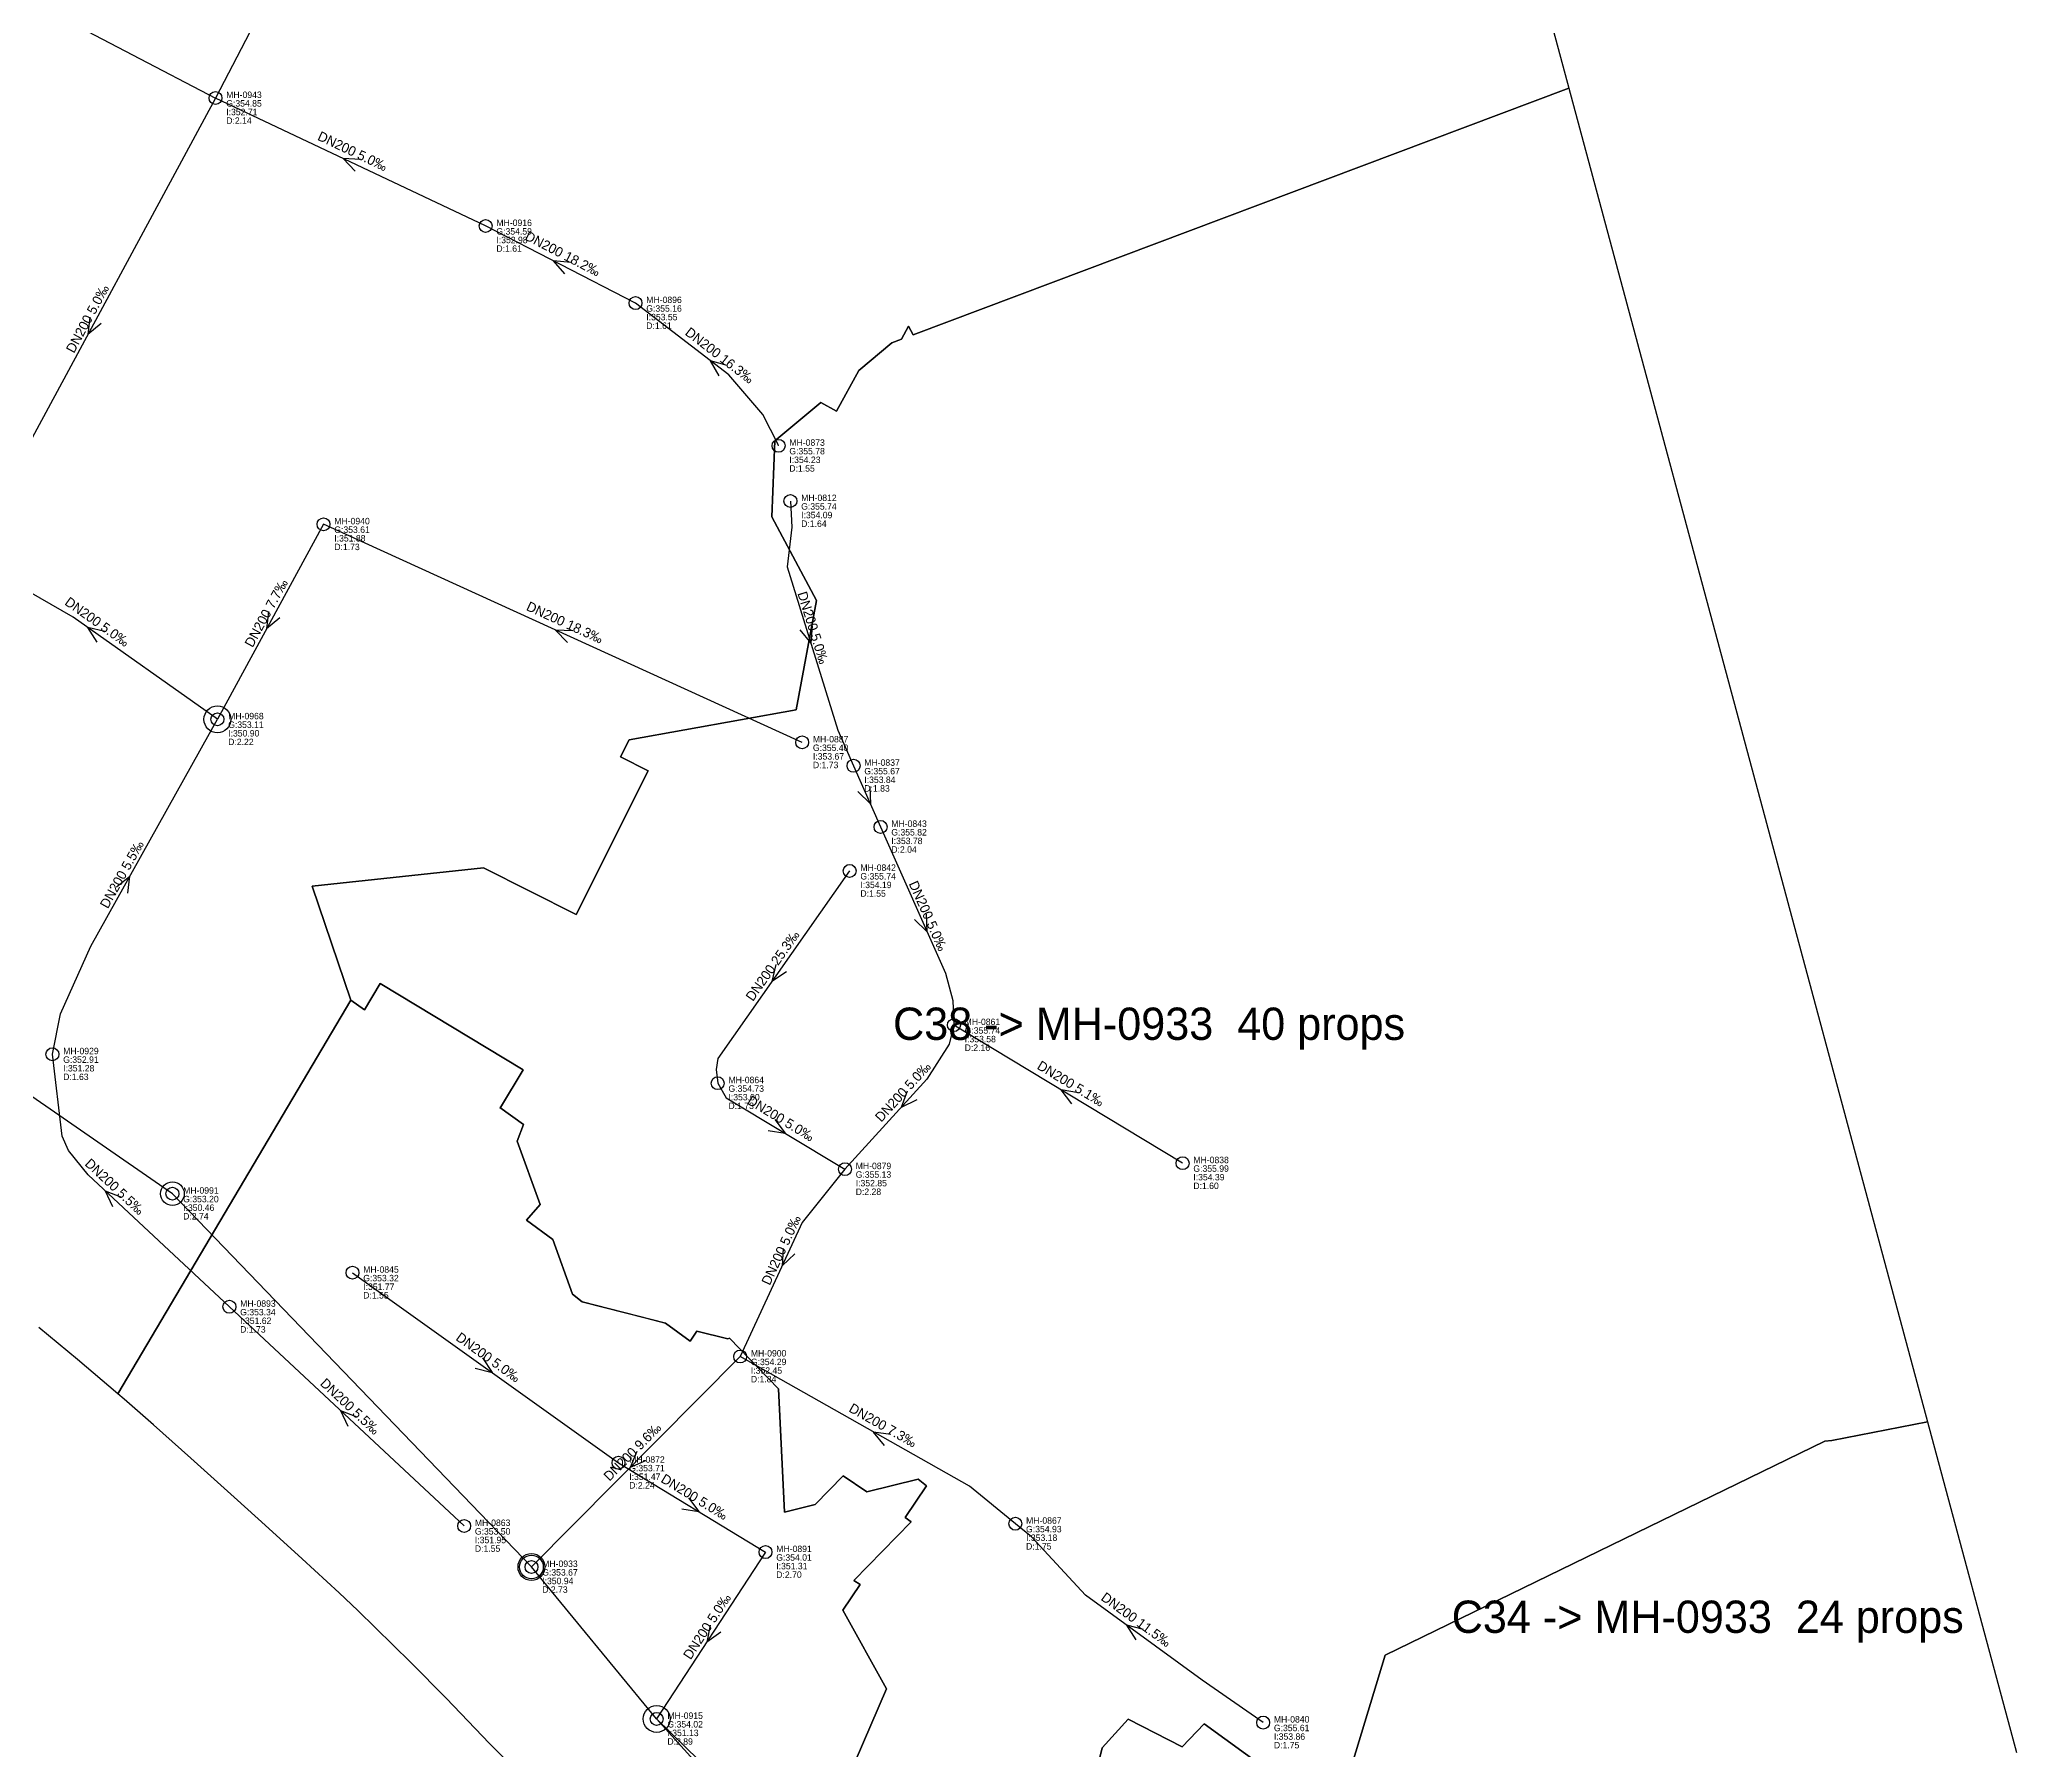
# Model space of a CAD drawing. Header units: metres. Extents: x 449148 to 451990, y 2566737 to 2570847.
# Drawn here: x 451020.5 to 451388.1, y 2567073.6 to 2567391.6 of the extents above; entities that cross this region are included whole.
import ezdxf
from ezdxf.enums import TextEntityAlignment as Align

# ---------------------------------------------------------------- set-up
doc = ezdxf.new("R2010")
doc.units = ezdxf.units.M
for name, color, linetype in [('SEW-CATCHMENT', 4, 'Continuous'), ('SEW-CATCHMENT-LABEL', 4, 'Continuous'), ('SEW-DROP', 6, 'Continuous'), ('SEW-LABEL', 2, 'Continuous'), ('SEW-MAIN-PIPE', 5, 'Continuous'), ('SEW-MH', 7, 'Continuous'), ('SEW-MH-LABEL', 8, 'Continuous'), ('SEW-PIPE-DN200', 3, 'Continuous'), ('SEW-TRUNK-MH', 7, 'Continuous')]:
    doc.layers.add(name, color=color, linetype=linetype)

msp = doc.modelspace()

# ---------------------------------------------------------------- linework, layer by layer
at = {"layer": 'SEW-CATCHMENT'}
for points in [[(451207.65, 2567743.81), (451304.87, 2567382.58), (451182.99, 2567336.74), (451182.12, 2567338.36), (451180.8, 2567335.92), (451179.03, 2567335.25), (451172.86, 2567330.09), (451168.7, 2567322.55), (451165.78, 2567324.16), (451157.24, 2567317.01), (451156.71, 2567302.93), (451165.01, 2567287.36), (451161.19, 2567267.01), (451130.14, 2567261.44), (451128.56, 2567258.29), (451133.7, 2567255.7), (451120.32, 2567229), (451103.07, 2567237.64), (451071.23, 2567234.27), (451078.43, 2567213.07), (451035.12, 2567139.86), (451027.59, 2567146.28), (451020.41, 2567152.21)], [(451152.01, 2567024.73), (451178, 2567085.07), (451169.88, 2567099.67), (451173.09, 2567104.43), (451171.97, 2567105.19), (451177.29, 2567110.65), (451177.29, 2567110.65), (451182.61, 2567116.11), (451181.48, 2567116.87), (451185.47, 2567122.78), (451183.9, 2567124.05), (451174.35, 2567121.68), (451169.97, 2567124.63), (451164.78, 2567119.3), (451159.08, 2567117.89), (451157.91, 2567140.8), (451148.8, 2567150.22), (451148.5, 2567150.1), (451142.74, 2567151.56), (451141.49, 2567149.66), (451136.94, 2567153.03), (451121.42, 2567156.97), (451119.61, 2567158.42), (451115.96, 2567168.55), (451111.09, 2567172.15), (451113.6, 2567175.1), (451109.36, 2567186.84), (451110.54, 2567189.93), (451106.15, 2567193.09), (451106.23, 2567193.14), (451110.44, 2567200.11), (451083.9, 2567216.13), (451080.95, 2567211.25), (451078.43, 2567213.07), (451071.23, 2567234.27), (451103.07, 2567237.64), (451120.32, 2567229), (451133.7, 2567255.7), (451128.56, 2567258.29), (451130.14, 2567261.44), (451161.19, 2567267.01), (451165.01, 2567287.36), (451156.71, 2567302.93), (451157.24, 2567317.01), (451165.78, 2567324.16), (451168.7, 2567322.55), (451172.86, 2567330.09), (451179.03, 2567335.25), (451180.8, 2567335.92), (451182.12, 2567338.36), (451182.99, 2567336.74), (451304.87, 2567382.58), (451371.59, 2567134.66), (451353.81, 2567131.21), (451352.47, 2567131.08), (451270.74, 2567091.29), (451263.15, 2567066.43)], [(451106.91, 2567072.14), (451104.21, 2567074.9), (451101.53, 2567077.67), (451098.86, 2567080.47), (451096.17, 2567083.3), (451089.55, 2567089.92), (451079.7, 2567099.61), (451076.22, 2567102.91), (451069.39, 2567109.24), (451062.49, 2567115.49), (451057.33, 2567120.13), (451048.65, 2567127.94), (451041.7, 2567134.13), (451036.25, 2567138.9), (451035.12, 2567139.86), (451078.43, 2567213.07), (451080.95, 2567211.25), (451083.9, 2567216.13), (451110.44, 2567200.11), (451110.44, 2567200.11), (451106.23, 2567193.14), (451106.15, 2567193.09), (451106.15, 2567193.09), (451110.54, 2567189.93), (451109.36, 2567186.84), (451113.6, 2567175.1), (451111.09, 2567172.15), (451115.96, 2567168.55), (451119.61, 2567158.42), (451121.42, 2567156.97), (451133.13, 2567154), (451136.94, 2567153.03), (451141.49, 2567149.66), (451142.74, 2567151.56), (451148.5, 2567150.1), (451148.8, 2567150.22), (451157.91, 2567140.8), (451159.08, 2567117.89), (451164.78, 2567119.3), (451164.78, 2567119.3), (451169.97, 2567124.63), (451174.35, 2567121.68), (451174.35, 2567121.68), (451183.9, 2567124.05), (451185.47, 2567122.78), (451181.48, 2567116.87), (451182.61, 2567116.11), (451177.29, 2567110.65), (451177.29, 2567110.65), (451177.29, 2567110.65), (451171.97, 2567105.19), (451173.09, 2567104.43), (451169.88, 2567099.67), (451178, 2567085.07), (451152.01, 2567024.73)], [(451263.15, 2567066.43), (451270.74, 2567091.29), (451352.47, 2567131.08), (451353.81, 2567131.21), (451371.59, 2567134.66), (451388.12, 2567073.23)], [(451215.49, 2567063.64), (451218.09, 2567074.1), (451222.95, 2567079.42), (451232.96, 2567074.26), (451237.05, 2567078.56), (451252.43, 2567067.38)], [(451252.43, 2567067.38), (451237.05, 2567078.56), (451232.96, 2567074.26), (451222.95, 2567079.42), (451218.09, 2567074.1), (451215.49, 2567063.64)]]:
    msp.add_lwpolyline(points, dxfattribs=at)
at = {"layer": 'SEW-DROP'}
for centre in [(451053.61, 2567265.27), (451112, 2567107.7), (451135.28, 2567079.46)]:
    msp.add_circle(centre, 2.5, dxfattribs=at)
at = {"layer": 'SEW-LABEL'}
for p, q in [((451079.21, 2567367.14), (451077.01, 2567369.51)), ((451080.23, 2567369.31), (451077.01, 2567369.51)), ((451118.2, 2567348.05), (451116.08, 2567350.49)), ((451119.3, 2567350.19), (451116.08, 2567350.49)), ((451029.9, 2567340.01), (451029.53, 2567336.8)), ((451032.01, 2567338.87), (451029.53, 2567336.8)), ((451146.9, 2567329.14), (451145.26, 2567331.92)), ((451148.37, 2567331.04), (451145.26, 2567331.92)), ((451031.27, 2567279.62), (451029.52, 2567282.33)), ((451032.66, 2567281.58), (451029.52, 2567282.33)), ((451063.13, 2567285.29), (451062.75, 2567282.08)), ((451065.24, 2567284.14), (451062.75, 2567282.08)), ((451118.7, 2567279.54), (451116.47, 2567281.87)), ((451119.7, 2567281.72), (451116.47, 2567281.87)), ((451161.91, 2567281.92), (451163.94, 2567279.41)), ((451164.2, 2567282.63), (451163.94, 2567279.41)), ((451174.89, 2567252.81), (451175.01, 2567249.58)), ((451172.7, 2567251.84), (451175.01, 2567249.58)), ((451034.84, 2567234.1), (451037.35, 2567236.13)), ((451036.93, 2567232.93), (451037.35, 2567236.13)), ((451183.23, 2567228.06), (451185.54, 2567225.8)), ((451185.42, 2567229.03), (451185.54, 2567225.8)), ((451157.44, 2567219.68), (451156.7, 2567216.53)), ((451159.4, 2567218.3), (451156.7, 2567216.53)), ((451181.85, 2567196.14), (451180.72, 2567193.11)), ((451183.63, 2567194.52), (451180.72, 2567193.11)), ((451212.47, 2567193.79), (451210.52, 2567196.37)), ((451213.71, 2567195.85), (451210.52, 2567196.37)), ((451157.25, 2567190.9), (451159.2, 2567188.32)), ((451156.01, 2567188.84), (451159.2, 2567188.32)), ((451034.19, 2567174.64), (451032.81, 2567177.56)), ((451035.82, 2567176.39), (451032.81, 2567177.56)), ((451158.78, 2567166.91), (451158.61, 2567163.68)), ((451160.96, 2567165.9), (451158.61, 2567163.68)), ((451102.92, 2567146.59), (451104.67, 2567143.87)), ((451101.53, 2567144.63), (451104.67, 2567143.87)), ((451077.93, 2567133.79), (451076.56, 2567136.72)), ((451079.57, 2567135.55), (451076.56, 2567136.72)), ((451177.63, 2567130.27), (451175.61, 2567132.79)), ((451178.81, 2567132.35), (451175.61, 2567132.79)), ((451131.6, 2567129.17), (451130.34, 2567126.19)), ((451133.31, 2567127.48), (451130.34, 2567126.19)), ((451141.19, 2567120.58), (451143.13, 2567117.99)), ((451139.94, 2567118.53), (451143.13, 2567117.99)), ((451145.21, 2567096.87), (451144.58, 2567093.7)), ((451147.22, 2567095.56), (451144.58, 2567093.7)), ((451224.42, 2567094.14), (451222.7, 2567096.87)), ((451225.83, 2567096.08), (451222.7, 2567096.87))]:
    msp.add_line(p, q, dxfattribs=at)
at = {"layer": 'SEW-MAIN-PIPE'}
for points in [[(451045.24, 2567177.09), (450966.09, 2567231.78)], [(451112, 2567107.7), (451045.24, 2567177.09)], [(451135.28, 2567079.46), (451112, 2567107.7)], [(451187.79, 2567028.14), (451135.28, 2567079.46)]]:
    msp.add_lwpolyline(points, dxfattribs=at)
at = {"layer": 'SEW-MH'}
for centre in [(451053.25, 2567380.76), (451103.48, 2567356.97), (451131.35, 2567342.64), (451157.95, 2567316.11), (451160.15, 2567305.84), (451073.34, 2567301.52), (451053.61, 2567265.27), (451162.33, 2567260.98), (451171.89, 2567256.63), (451176.91, 2567245.27), (451171.16, 2567237.09), (451190.55, 2567208.43), (451022.93, 2567203.01), (451146.63, 2567197.63), (451170.29, 2567181.65), (451233.07, 2567182.76), (451045.24, 2567177.09), (451078.72, 2567162.4), (451055.84, 2567156.07), (451150.8, 2567146.82), (451128.18, 2567127.08), (451099.48, 2567115.32), (451201.97, 2567115.74), (451155.52, 2567110.47), (451112, 2567107.7), (451135.28, 2567079.46), (451248.05, 2567078.78)]:
    msp.add_circle(centre, 1.2, dxfattribs=at)
at = {"layer": 'SEW-PIPE-DN200'}
for points in [[(451076.34, 2567425.23), (451053.25, 2567380.76)], [(450999.63, 2567410.14), (451022.36, 2567396.87), (451053.25, 2567380.76)], [(451053.25, 2567380.76), (451016.26, 2567312.21), (451006.69, 2567295.78)], [(451103.48, 2567356.97), (451053.25, 2567380.76)], [(451131.35, 2567342.64), (451131.35, 2567342.64), (451103.48, 2567356.97)], [(451157.95, 2567316.11), (451157.88, 2567316.37), (451155.03, 2567321.92), (451148.68, 2567329.29), (451131.35, 2567342.64)], [(451160.15, 2567305.84), (451160.42, 2567300.96), (451159.53, 2567293.61), (451168.97, 2567263.24), (451171.89, 2567256.63)], [(451073.34, 2567301.52), (451053.61, 2567265.27)], [(451162.33, 2567260.98), (451073.34, 2567301.52)], [(451053.61, 2567265.27), (451026.81, 2567284.25), (451006.69, 2567295.78)], [(451022.93, 2567203.01), (451024.42, 2567210.5), (451030.07, 2567223.09), (451053.61, 2567265.27), (451053.61, 2567265.27)], [(451171.89, 2567256.63), (451176.91, 2567245.27)], [(451176.91, 2567245.27), (451188.97, 2567218.08), (451190.37, 2567213.03), (451190.55, 2567208.43)], [(451171.16, 2567237.09), (451146.63, 2567202.23), (451146.32, 2567200.17), (451146.63, 2567197.63), (451146.63, 2567197.63)], [(451190.55, 2567208.43), (451189.69, 2567204.89), (451185.49, 2567198.35), (451170.29, 2567181.65)], [(451233.07, 2567182.76), (451190.55, 2567208.43)], [(451055.84, 2567156.07), (451029.56, 2567180.6), (451025.89, 2567185.12), (451024.77, 2567187.78), (451022.93, 2567203.01), (451022.93, 2567203.01)], [(451146.63, 2567197.63), (451148.22, 2567194.93), (451170.29, 2567181.65)], [(451170.29, 2567181.65), (451162.36, 2567171.76), (451150.8, 2567146.82)], [(451078.72, 2567162.4), (451128.18, 2567127.08)], [(451099.48, 2567115.32), (451055.84, 2567156.07)], [(451150.8, 2567146.82), (451112, 2567107.7)], [(451201.97, 2567115.74), (451193.44, 2567122.7), (451150.8, 2567146.82), (451150.8, 2567146.82)], [(451128.18, 2567127.08), (451155.52, 2567110.47)], [(451248.05, 2567078.78), (451236.73, 2567086.68), (451215, 2567102.46), (451204.95, 2567113.31), (451201.97, 2567115.74)], [(451155.52, 2567110.47), (451135.28, 2567079.46)], [(451203.05, 2567012.48), (451183.67, 2567027.58), (451172.37, 2567038.33), (451135.28, 2567079.46)]]:
    msp.add_lwpolyline(points, dxfattribs=at)
at = {"layer": 'SEW-TRUNK-MH'}
for centre in [(451045.24, 2567177.09), (451112, 2567107.7)]:
    msp.add_circle(centre, 2.2, dxfattribs=at)

# ---------------------------------------------------------------- texts
at = {"layer": 'SEW-CATCHMENT-LABEL'}
for s, p in [('C38 -> MH-0933  40 props', (451226.84, 2567205.68)), ('C34 -> MH-0933  24 props', (451330.71, 2567095.45))]:
    msp.add_text(s, height=6, dxfattribs=at).set_placement(p, align=Align.CENTER)
at = {"layer": 'SEW-LABEL'}
for s, rotation, p in [('DN200 5.0‰', 334.6569, (451078.36, 2567370.06)), ('DN200 18.2‰', 332.7927, (451117.41, 2567351.01)), ('DN200 5.0‰', 61.6517, (451030.24, 2567339.32)), ('DN200 16.3‰', 322.3834, (451146.45, 2567332.21)), ('DN200 7.7‰', 61.4404, (451063.47, 2567284.6)), ('DN200 5.0‰', 324.6961, (451030.74, 2567282.66)), ('DN200 18.3‰', 335.5093, (451117.83, 2567282.45)), ('DN200 5.0‰', -72.7447, (451163.5, 2567282.04)), ('DN200 5.5‰', 60.8433, (451036.62, 2567236.02)), ('DN200 5.0‰', -66.0917, (451184.93, 2567228.37)), ('DN200 25.3‰', 54.8706, (451157.56, 2567218.96)), ('DN200 5.0‰', 47.6915, (451181.73, 2567195.42)), ('DN200 5.1‰', 328.8763, (451211.81, 2567196.79)), ('DN200 5.0‰', -31.0391, (451157.91, 2567190.3)), ('DN200 5.5‰', 316.9664, (451033.91, 2567177.74)), ('DN200 5.0‰', 65.1406, (451159.24, 2567166.24)), ('DN200 5.0‰', -35.5263, (451103.45, 2567145.94)), ('DN200 5.5‰', 316.9664, (451077.66, 2567136.89)), ('DN200 7.3‰', 330.5029, (451176.91, 2567133.25)), ('DN200 9.6‰', 45.2353, (451131.4, 2567128.46)), ('DN200 5.0‰', -31.2899, (451141.85, 2567119.97)), ('DN200 5.0‰', 56.866, (451145.4, 2567096.16)), ('DN200 11.5‰', 324.0194, (451223.91, 2567097.19))]:
    msp.add_text(s, height=1.8, rotation=rotation, dxfattribs=at).set_placement(p, align=Align.CENTER)
at = {"layer": 'SEW-MH-LABEL'}
for s, p in [('MH-0943', (451055.25, 2567380.76)), ('G:354.85', (451055.25, 2567379.16)), ('I:352.71', (451055.25, 2567377.56)), ('D:2.14', (451055.25, 2567375.96)), ('G:354.59', (451105.48, 2567355.37)), ('MH-0916', (451105.48, 2567356.97)), ('D:1.61', (451105.48, 2567352.17)), ('I:352.98', (451105.48, 2567353.77)), ('G:355.16', (451133.35, 2567341.04)), ('MH-0896', (451133.35, 2567342.64)), ('D:1.61', (451133.35, 2567337.84)), ('I:353.55', (451133.35, 2567339.44)), ('G:355.78', (451159.95, 2567314.51)), ('MH-0873', (451159.95, 2567316.11)), ('D:1.55', (451159.95, 2567311.31)), ('I:354.23', (451159.95, 2567312.91)), ('G:355.74', (451162.15, 2567304.24)), ('MH-0812', (451162.15, 2567305.84)), ('G:353.61', (451075.34, 2567299.92)), ('MH-0940', (451075.34, 2567301.52)), ('D:1.64', (451162.15, 2567301.04)), ('I:354.09', (451162.15, 2567302.64)), ('D:1.73', (451075.34, 2567296.72)), ('I:351.88', (451075.34, 2567298.32)), ('G:353.11', (451055.61, 2567263.67)), ('MH-0968', (451055.61, 2567265.27)), ('D:2.22', (451055.61, 2567260.47)), ('I:350.90', (451055.61, 2567262.07)), ('G:355.40', (451164.33, 2567259.38)), ('MH-0887', (451164.33, 2567260.98)), ('D:1.73', (451164.33, 2567256.18)), ('I:353.67', (451164.33, 2567257.78)), ('G:355.67', (451173.89, 2567255.03)), ('MH-0837', (451173.89, 2567256.63)), ('D:1.83', (451173.89, 2567251.83)), ('I:353.84', (451173.89, 2567253.43)), ('MH-0843', (451178.91, 2567245.27)), ('G:355.82', (451178.91, 2567243.67)), ('D:2.04', (451178.91, 2567240.47)), ('I:353.78', (451178.91, 2567242.07)), ('MH-0842', (451173.16, 2567237.09)), ('G:355.74', (451173.16, 2567235.49)), ('I:354.19', (451173.16, 2567233.89)), ('D:1.55', (451173.16, 2567232.29)), ('MH-0861', (451192.55, 2567208.43)), ('G:355.74', (451192.55, 2567206.83)), ('D:2.16', (451192.55, 2567203.63)), ('I:353.58', (451192.55, 2567205.23)), ('G:352.91', (451024.93, 2567201.41)), ('MH-0929', (451024.93, 2567203.01)), ('I:351.28', (451024.93, 2567199.81)), ('D:1.63', (451024.93, 2567198.21)), ('MH-0864', (451148.63, 2567197.63)), ('G:354.73', (451148.63, 2567196.03)), ('D:1.73', (451148.63, 2567192.83)), ('I:353.00', (451148.63, 2567194.43)), ('MH-0879', (451172.29, 2567181.65)), ('MH-0838', (451235.07, 2567182.76)), ('G:355.13', (451172.29, 2567180.05)), ('I:352.85', (451172.29, 2567178.45)), ('G:355.99', (451235.07, 2567181.16)), ('D:1.60', (451235.07, 2567177.96)), ('I:354.39', (451235.07, 2567179.56)), ('G:353.20', (451047.24, 2567175.49)), ('MH-0991', (451047.24, 2567177.09)), ('D:2.28', (451172.29, 2567176.85)), ('D:2.74', (451047.24, 2567172.29)), ('I:350.46', (451047.24, 2567173.89)), ('G:353.32', (451080.72, 2567160.8)), ('MH-0845', (451080.72, 2567162.4)), ('MH-0893', (451057.84, 2567156.07)), ('D:1.55', (451080.72, 2567157.6)), ('I:351.77', (451080.72, 2567159.2)), ('G:353.34', (451057.84, 2567154.47)), ('I:351.62', (451057.84, 2567152.87)), ('D:1.73', (451057.84, 2567151.27)), ('G:354.29', (451152.8, 2567145.22)), ('MH-0900', (451152.8, 2567146.82)), ('D:1.84', (451152.8, 2567142.02)), ('I:352.45', (451152.8, 2567143.62)), ('MH-0872', (451130.18, 2567127.08)), ('G:353.71', (451130.18, 2567125.48)), ('I:351.47', (451130.18, 2567123.88)), ('D:2.24', (451130.18, 2567122.28)), ('MH-0863', (451101.48, 2567115.32)), ('MH-0867', (451203.97, 2567115.74)), ('G:353.50', (451101.48, 2567113.72)), ('I:351.95', (451101.48, 2567112.12)), ('G:354.93', (451203.97, 2567114.14)), ('I:353.18', (451203.97, 2567112.54)), ('D:1.55', (451101.48, 2567110.52)), ('G:354.01', (451157.52, 2567108.87)), ('MH-0891', (451157.52, 2567110.47)), ('D:1.75', (451203.97, 2567110.94)), ('G:353.67', (451114, 2567106.1)), ('MH-0933', (451114, 2567107.7)), ('I:350.94', (451114, 2567104.5)), ('D:2.70', (451157.52, 2567105.67)), ('I:351.31', (451157.52, 2567107.27)), ('D:2.73', (451114, 2567102.9)), ('MH-0915', (451137.28, 2567079.46)), ('MH-0840', (451250.05, 2567078.78)), ('G:354.02', (451137.28, 2567077.86)), ('I:351.13', (451137.28, 2567076.26)), ('G:355.61', (451250.05, 2567077.18)), ('I:353.86', (451250.05, 2567075.58)), ('D:2.89', (451137.28, 2567074.66)), ('D:1.75', (451250.05, 2567073.98))]:
    msp.add_text(s, height=1.2, dxfattribs=at).set_placement(p)

doc.saveas('drawing.dxf')
